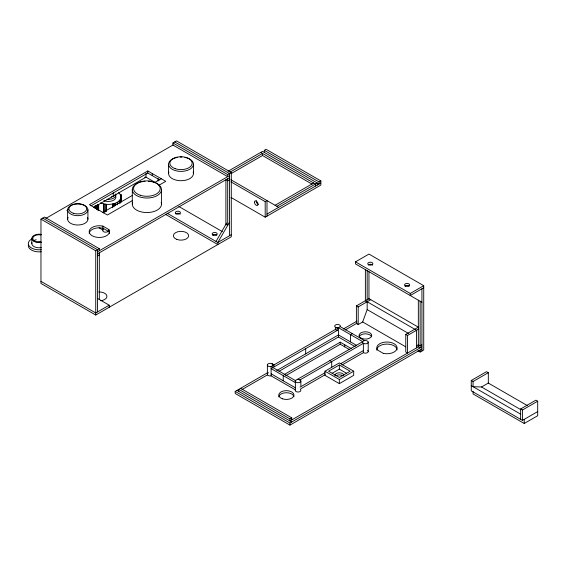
<?xml version="1.0" encoding="UTF-8"?>
<svg xmlns="http://www.w3.org/2000/svg" width="566" height="566" viewBox="0 0 566 566"><rect width="100%" height="100%" fill="white"/><g stroke="black" fill="none" stroke-linecap="round" stroke-linejoin="round"><path stroke-width="0.85" d="M87.928 219.155L87.928 209.823A10.16 5.865 0 0 0 72.696 204.75A10.16 5.865 0 0 0 72.696 214.903A10.16 5.865 0 0 0 87.928 209.823M161.501 204.121L161.501 189.61M193.438 173.543L193.438 164.218M267.378 374.225L267.378 364.893M368.204 342.09L368.204 351.422M418.698 329.016L407.57 335.44L407.57 353.064L405.772 352.031L405.772 334.407L418.338 327.148L368.961 298.643L356.396 305.902L356.396 323.519L358.193 324.559L362.679 321.969L367.171 309.588L367.171 301.756M103.628 212.943L103.628 204.305L103.804 203.916L106.259 204.298A12.693 7.33 0 0 0 112.493 203.979L114.792 203.364A12.693 7.33 0 0 0 119.214 200.81L120.289 199.48A12.693 7.33 0 0 0 120.834 195.886L120.204 194.506A12.693 7.33 0 0 0 118.535 192.723M105.014 204.142L104.852 212.271M106.075 211.599L106.259 204.298L106.259 211.21M216.021 241.441L226.619 223.096M229.492 222.268L217.818 242.481L217.818 244.554L165.343 214.252M119.843 202.706L119.843 200.98L120.919 199.649L120.289 199.48L120.289 202.932M172.934 142.965L227.695 174.583L227.695 176.656L172.934 145.037L172.934 142.965L176.521 140.892L231.289 172.51L231.289 236.779L95.732 315.043L40.964 283.425L40.964 219.155L44.558 217.082L99.319 248.7L99.319 250.773M45.811 218.426L173.203 144.882M66.852 210.432L68.344 209.569M158.933 185.259L165.753 181.318L147.797 170.953L89.442 204.644L107.399 215.009L132.409 200.569M90.963 205.84L147.797 173.026L159.768 179.938M93.418 207.531L146 177.172L155.091 182.422M102.913 212.42L132.465 195.355M154.44 182.662L161.26 178.729M228.169 171.201L262.511 151.37L319.068 184.028L319.068 181.955L264.308 150.337L264.308 152.41M264.308 150.337L266.098 149.297L320.858 180.915L320.858 185.061L265.199 217.195L230.978 197.435M229.959 172.234L262.511 153.443L262.511 155.516L312.149 184.183M40.964 219.155L95.732 250.773L99.319 248.7M227.695 174.583L231.289 172.51M230.963 173.734L262.511 155.516M97.522 251.806L229.492 175.616M97.522 253.879L229.492 177.689M97.522 255.952L99.319 254.919M229.492 179.762L227.695 180.802L225.898 179.762L225.898 224.341L227.695 225.374L227.695 178.729M230.978 181.884L265.199 201.645L266.996 200.612L266.996 216.162M275.076 205.274L313.677 182.988M276.873 206.314L317.271 182.988L317.271 185.061M319.068 181.955L320.858 180.915M109.196 307.267L109.196 305.194L95.732 312.97L40.964 281.352M231.289 234.706L217.818 242.481L167.147 213.219M266.996 214.09L320.858 182.988M421.932 302.272L355.498 263.919L355.498 261.846L368.961 254.07L423.722 285.689L423.722 349.958L420.135 352.031L417.85 350.708M356.396 305.902L358.193 306.935L370.758 299.683M295.629 380.699L272.904 367.575L272.904 365.502A2.837 1.641 0 0 0 270.52 363.358A2.837 1.641 0 0 0 267.393 365.162A2.837 1.641 0 0 0 271.114 366.542L335.539 329.348L337.329 330.381L337.329 328.308L340.237 326.632L364.476 340.626M272.904 367.575L271.114 368.615L295.353 382.609M337.329 330.381L274.015 366.938L274.015 364.865L272.218 363.825L272.218 364.476M421.932 348.918L289.962 425.108L235.201 393.49L235.201 391.417L268.291 372.315M343.258 329.03L357.019 321.092M242.085 389.521L267.52 374.833M345.175 329.999L357.146 323.087M276.717 370.56L338.44 334.923L356.622 345.423M355.498 261.846L410.258 293.457L423.722 285.689M279.003 371.317L338.44 336.996L355.108 346.618M423.722 287.761L410.258 295.53L410.258 293.457M352.356 333.629L350.559 334.662L350.559 341.921M284.16 374.558L340.237 342.182L351.458 348.656M285.674 375.753L340.237 344.255L349.215 349.434M300.313 389.401A2.837 1.641 0 0 1 298.501 391.997A2.837 1.641 0 0 1 295.353 389.861L295.353 380.536L362.679 341.659L362.679 342.572M324.976 371.204L339.338 362.912L353.7 371.204L353.7 375.35L339.338 383.642L324.976 375.35L324.976 371.204L339.338 379.496L353.7 371.204M300.051 387.151L324.926 372.789M340.753 363.648L363.365 350.595M339.338 364.985L328.563 371.204L339.338 377.423L350.113 371.204L339.338 364.985L339.338 369.131L332.157 373.277M300.815 388.785L325.224 374.692M342.005 364.999L363.365 352.668A2.837 1.641 0 0 0 367.263 352.731A2.837 1.641 0 0 0 367.596 350.495M238.795 391.417L238.795 389.344L289.962 418.89L291.759 417.85L291.759 419.922M416.541 345.812L418.698 344.567M421.932 344.772L420.135 345.812L418.338 344.772M235.201 391.417L289.962 423.035L421.932 346.845M537.7 411.574L522.439 420.382L471.266 390.837L471.266 380.472L486.527 371.664L488.324 372.697L488.324 383.069L527.597 405.737M471.266 380.472L473.063 381.512L488.324 372.697M473.063 381.512L473.063 386.691L481.539 386.981L488.324 383.069M520.642 419.349L520.642 408.977L535.903 400.169L537.7 401.209L537.7 415.72L524.236 423.495L473.063 393.95L473.063 391.46M520.642 408.977L522.439 410.017L537.7 401.209M112.493 207.439L112.493 203.979L112.783 204.347L115.089 203.725L115.089 205.458M120.204 194.506L120.848 194.364L121.506 195.779L121.506 201.821M120.565 195.164L121.181 195.072M120.834 195.886L121.506 195.779M103.628 204.305L106.075 204.687M119.808 200.159L120.381 200.314L120.381 202.904M119.843 200.98L119.214 200.81L119.214 203.399M260.714 152.41L315.474 184.028L315.474 186.101M174.731 141.932L229.492 173.543L229.492 235.739M230.836 179.733L278.67 207.347M365.374 300.716L416.541 330.261L416.541 347.885M367.171 309.588L408.709 333.565M405.772 334.407L407.57 335.44M178.814 206.484L222.346 231.621M417.85 346.562L420.135 347.885L420.135 301.232M481.539 386.981L520.812 409.657M362.679 321.969L405.73 346.824M471.266 385.658L520.642 414.163M340.237 326.632A2.837 1.641 0 0 0 337.845 324.481A2.837 1.641 0 0 0 334.718 326.292A2.837 1.641 0 0 0 338.44 327.664L362.679 341.659M337.329 328.308L335.539 327.275L335.539 329.992M108.814 229.506A10.16 5.865 0 0 1 100.55 237.416A10.16 5.865 0 0 1 89.237 230.886A10.16 5.865 0 0 1 102.934 226.117L108.814 229.506L108.814 231.579A10.16 5.865 0 0 1 109.471 233.468M108.814 231.579L102.934 228.19A10.16 5.865 0 0 0 89.187 233.249M329.914 360.577L331.711 361.617L331.711 367.263M99.121 227.85L102.913 230.037L102.934 226.117M339.338 369.131L346.519 373.277M42.761 218.115L97.522 249.733L97.522 311.93M271.114 373.793L295.353 387.788M267.987 373.298A2.837 1.641 0 0 0 267.888 375.258A2.837 1.641 0 0 0 271.114 375.866L295.353 389.861M97.522 298.452L109.196 305.194M240.585 388.311L291.759 417.85M236.998 390.384L291.759 421.995M115.089 203.725L114.792 203.364L114.792 205.953M113.667 203.703L113.936 206.625M524.236 419.349L524.236 423.495M522.439 410.017L522.439 420.382M421.932 288.794L421.932 350.991M420.135 349.958L420.135 352.031M418.338 300.199L418.338 346.845L289.962 420.963L289.962 418.89M368.961 271.694L368.961 299.449M367.171 270.654L367.171 300.369M365.374 269.621L365.374 301.084M363.365 352.668L363.365 343.343L300.051 379.892L300.051 380.798M358.193 306.935L358.193 324.559M344.722 344.772L344.722 346.845M340.237 342.182L340.237 344.255M339.338 379.496L339.338 383.642M338.44 327.664L338.44 336.996M305.675 348.656L305.675 353.842M300.879 381.159L300.879 385.821M289.962 423.035L289.962 425.108M283.233 375.612L283.233 380.791M271.114 366.542L271.114 375.866M265.199 201.645L265.199 217.195M168.583 164.218L168.583 173.543M158.119 178.523L158.119 180.943M152.282 173.543L152.282 175.616M147.797 170.953L147.797 173.026M146 173.139L146 177.172A2.837 1.641 0 0 1 144.733 177.243M132.303 189.61L132.303 204.121M121.181 197.661L121.181 200.251M120.848 194.364L120.919 202.239M117.282 202.246L117.282 204.835M113.235 192.865L113.235 196.091M112.783 204.347L112.783 207.8M103.804 212.554L103.804 203.916A12.693 7.33 0 0 1 100.529 202.854M99.319 252.846L99.319 299.492M98.682 204.439L98.682 210.481M98.109 204.666L98.109 209.852M97.38 204.934L97.38 210.113M97.225 204.963L97.225 209.286M96.652 205.196L96.652 209.512M95.732 250.773L95.732 315.043M95.604 205.798L95.604 208.387M95.13 206.024L95.13 207.757M95.024 205.897L95.024 207.623M94.911 206.625L94.911 208.352M67.616 209.823L67.616 219.155M41.304 234.381A7.301 4.217 0 0 0 31.788 238.399L31.788 243.578M297.143 379.496A2.837 1.641 0 0 1 300.864 380.876A2.837 1.641 0 0 1 297.737 382.68A2.837 1.641 0 0 1 295.353 380.536M278.762 396.957A7.62 4.401 0 0 1 286.255 392.726A7.62 4.401 0 0 1 293.973 396.823M335.928 375.782A4.443 2.568 0 0 1 342.748 375.782M334.916 375.619A4.443 2.568 0 0 1 339.338 372.789A4.443 2.568 0 0 1 343.76 375.619M359.162 336.763A6.346 3.665 0 0 1 365.374 333.848A6.346 3.665 0 0 1 371.586 336.763M376.765 350.156A10.16 5.865 0 0 1 386.656 344.093A10.16 5.865 0 0 1 397.07 349.859M98.774 291.992A7.62 4.401 0 0 1 106.896 295.912A7.62 4.401 0 0 1 100.401 300.737M175.778 213.92A2.54 1.465 0 0 1 178.12 213.29A2.54 1.465 0 0 1 180.2 214.167M212.583 235.173A2.54 1.465 0 0 1 216.771 235.173M258.344 204.39A2.54 1.465 60 0 1 256.292 200.597M161.19 202.395A14.603 8.426 0 0 1 146.898 212.554A14.603 8.426 0 0 1 132.607 202.395M148.405 181.226A14.603 8.426 0 0 1 159.35 194.011A14.603 8.426 0 0 1 134.651 194.195A14.603 8.426 0 0 1 145.023 181.254M87.454 217.379A10.16 5.865 0 0 1 77.775 225.02A10.16 5.865 0 0 1 68.097 217.379M193.176 172.071A12.424 7.174 0 0 1 181.014 180.717A12.424 7.174 0 0 1 168.852 172.071M184.926 157.405A12.424 7.174 0 0 1 190.99 168.491A12.424 7.174 0 0 1 170.854 168.35A12.424 7.174 0 0 1 177.384 157.355M180.087 157.058A12.424 7.174 0 0 1 181.941 157.058M108.41 230.815A2.837 1.641 0 0 1 104.526 232.074A2.837 1.641 0 0 1 103.302 229.598M115.712 193.975A7.62 4.401 0 0 1 107.002 199.324M115.712 196.048A7.62 4.401 0 0 1 112.507 200.725A7.62 4.401 0 0 1 103.797 200.605M115.464 194.414A7.62 4.401 0 0 1 111.368 196.94M368.218 264.902A2.54 1.465 0 0 1 370.553 264.272A2.54 1.465 0 0 1 372.64 265.15M405.023 286.148A2.54 1.465 0 0 1 409.211 286.148M41.304 249.677A10.789 6.233 0 0 1 29.375 246.295A10.789 6.233 0 0 1 32.177 238.795M41.304 251.75A10.789 6.233 0 0 1 28.526 244.378M41.304 242.411A7.301 4.217 0 0 1 31.788 238.399M41.304 247.597A7.301 4.217 0 0 1 31.944 242.715M33.486 240.883A7.301 4.217 0 0 1 36.189 239.715M41.014 241.887A6.346 3.665 0 0 1 32.743 238.399A6.346 3.665 0 0 1 41.014 234.904M37.788 242.064A6.346 3.665 0 0 1 41.014 242.163M383.302 353.361L377.43 349.972A10.16 5.865 0 0 1 385.687 342.062A10.16 5.865 0 0 1 396.999 348.592A10.16 5.865 0 0 1 383.302 353.361M363.846 343.562A2.837 1.641 0 0 0 368.211 342.253A2.837 1.641 0 0 0 364.058 340.725A2.837 1.641 0 0 0 363.846 343.562M282.328 398.775A7.62 4.401 0 0 0 293.987 395.21A7.62 4.401 0 0 0 282.809 391.163A7.62 4.401 0 0 0 282.328 398.775M361.646 338.411A6.346 3.665 0 0 0 371.685 335.822A6.346 3.665 0 0 0 362.785 332.093A6.346 3.665 0 0 0 361.646 338.411M176.741 239.383A7.62 4.401 0 0 0 188.612 236.057A7.62 4.401 0 0 0 177.682 231.784A7.62 4.401 0 0 0 176.741 239.383M176.38 213.863A2.54 1.465 0 0 0 180.398 212.83A2.54 1.465 0 0 0 176.833 211.337A2.54 1.465 0 0 0 176.38 213.863M213.41 235.194A2.54 1.465 0 0 0 217.217 233.928A2.54 1.465 0 0 0 213.41 232.654A2.54 1.465 0 0 0 213.41 235.194M254.452 202.508A2.54 1.465 60 0 0 257.353 205.465A2.54 1.465 60 0 0 256.865 201.638A2.54 1.465 60 0 0 254.452 202.508M140.234 195.242A13.329 7.698 0 0 0 160.228 188.577A13.329 7.698 0 0 0 140.234 181.912A13.329 7.698 0 0 0 140.234 195.242M73.332 213.233A8.886 5.129 0 0 0 86.662 208.79A8.886 5.129 0 0 0 73.332 204.347A8.886 5.129 0 0 0 73.332 213.233M175.198 168.675A11.157 6.438 0 0 0 192.164 163.341A11.157 6.438 0 0 0 175.679 157.525A11.157 6.438 0 0 0 175.198 168.675M368.82 264.846A2.54 1.465 0 0 0 372.838 263.806A2.54 1.465 0 0 0 369.273 262.32A2.54 1.465 0 0 0 368.82 264.846M405.624 286.092A2.54 1.465 0 0 0 409.642 285.059A2.54 1.465 0 0 0 406.084 283.566A2.54 1.465 0 0 0 405.624 286.092"/></g></svg>
